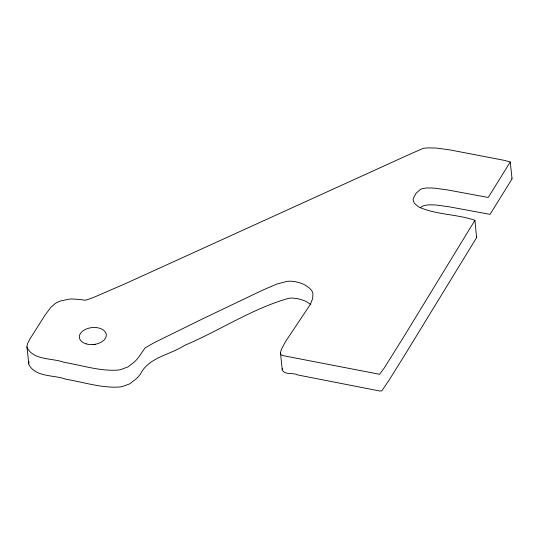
<?xml version="1.0" encoding="UTF-8"?>
<svg xmlns="http://www.w3.org/2000/svg" width="539" height="539" viewBox="0 0 539 539"><rect width="100%" height="100%" fill="white"/><g stroke="black" fill="none" stroke-linecap="round" stroke-linejoin="round"><path stroke-width="0.81" d="M474.926 220.303L402.633 338.654L384.091 368.211L379.611 374.295L282.712 355.578L280.88 354.608L280.448 352.823L281.284 349.589L285.495 341.645L310.356 304.387L312.667 298.552L312.923 293.398A18.771 11.784 -6.1 0 0 312.054 291.181L309.777 288.365L305.438 285.246A33.061 20.765 -6.1 0 0 301.16 283.271L295.406 281.654L290.683 281.183A17.598 11.049 -6.1 0 0 287.011 281.378L276.655 284.127L262.513 290.238L203.54 318.414L153.986 342.777L145.085 347.958L138.536 357.33A51.373 32.259 -6.1 0 1 136.973 359.25L136.367 359.931A62.046 38.963 -6.1 0 1 134.272 362.087L127.831 366.985L120.857 369.532A19.673 12.357 -6.1 0 1 117.704 370.111C99.533 371.283 81.84 365.253 64.087 362.336C52.35 357.869 34.125 360.578 27.166 347.877A12.222 7.674 -6.1 0 1 26.95 346.388L27.651 343.41L29.733 339.294L45.094 315.079L50.868 307.311L55.187 303.545A21.856 13.724 -6.1 0 1 57.1 302.46L58.461 301.806A18.036 11.326 -6.1 0 1 60.557 300.998L69.315 299.105A18.656 11.717 -6.1 0 1 71.781 298.956L79.705 299.462A66.856 41.988 -6.1 0 1 84.333 300.162L86.456 299.994L93.611 297.413L125.176 283.75L410.105 154.093L423.452 148.279L427.346 147.935A19.155 12.026 -6.1 0 0 428.781 147.881L436.273 148.057L449.977 149.909L504.605 160.42L510.244 162.003L488.219 197.463L447.417 189.91L434.373 188.131A118.007 74.106 -6.1 0 0 431.544 187.983L426.248 187.976L422.077 188.751A8.759 5.498 -6.1 0 0 420.38 189.465L416.216 193.144L413.251 198.493A10.605 6.657 -6.1 0 0 413.144 199.571L413.514 201.35A17.827 11.198 -6.1 0 0 414.141 202.657A16.52 10.376 -6.1 0 0 414.983 203.823L417.86 206.309A40.041 25.144 -6.1 0 0 419.241 207.219C436.738 214.906 457.045 214.091 474.926 220.303L476.591 237.632L404.439 355.558L388.787 380.635L381.828 390.856L379.806 391.011L297.777 374.962C293.452 372.321 284.093 375.312 282.254 369.727L280.448 352.823M282.254 369.727L282.476 368.319M29.012 361.602L28.756 363.293A12.222 7.674 -6.1 0 0 28.971 364.782C35.931 377.482 54.163 374.767 65.893 379.24C83.646 382.151 101.339 388.188 119.517 387.015A19.673 12.357 -6.1 0 0 122.663 386.429L129.636 383.889L136.077 378.991A62.046 38.963 -6.1 0 0 138.173 376.828L138.779 376.155A51.373 32.259 -6.1 0 0 140.342 374.234C148.521 357.344 169.953 354.965 184.365 345.499C219.461 330.737 252.05 308.638 288.816 298.283A17.598 11.049 -6.1 0 1 292.488 298.087L297.211 298.559L302.965 300.176A33.061 20.765 -6.1 0 1 307.243 302.15L310.828 304.596M420.218 207.69L422.185 206.37A8.759 5.498 -6.1 0 1 423.883 205.649L428.06 204.881L433.349 204.881A118.007 74.106 -6.1 0 1 436.179 205.029L449.223 206.814L490.025 214.36L511.976 179.056L511.74 178.591M476.18 236.769L476.732 237.207M510.244 161.929L512.05 178.833M26.97 346.9L28.776 363.805M92.445 344.67A13.522 8.489 -6.1 0 1 95.322 344.381M86.334 343.922A13.522 8.489 -6.1 0 0 106.304 334.995A13.522 8.489 -6.1 0 0 85.856 329.194A13.522 8.489 -6.1 0 0 86.334 343.922"/></g></svg>
